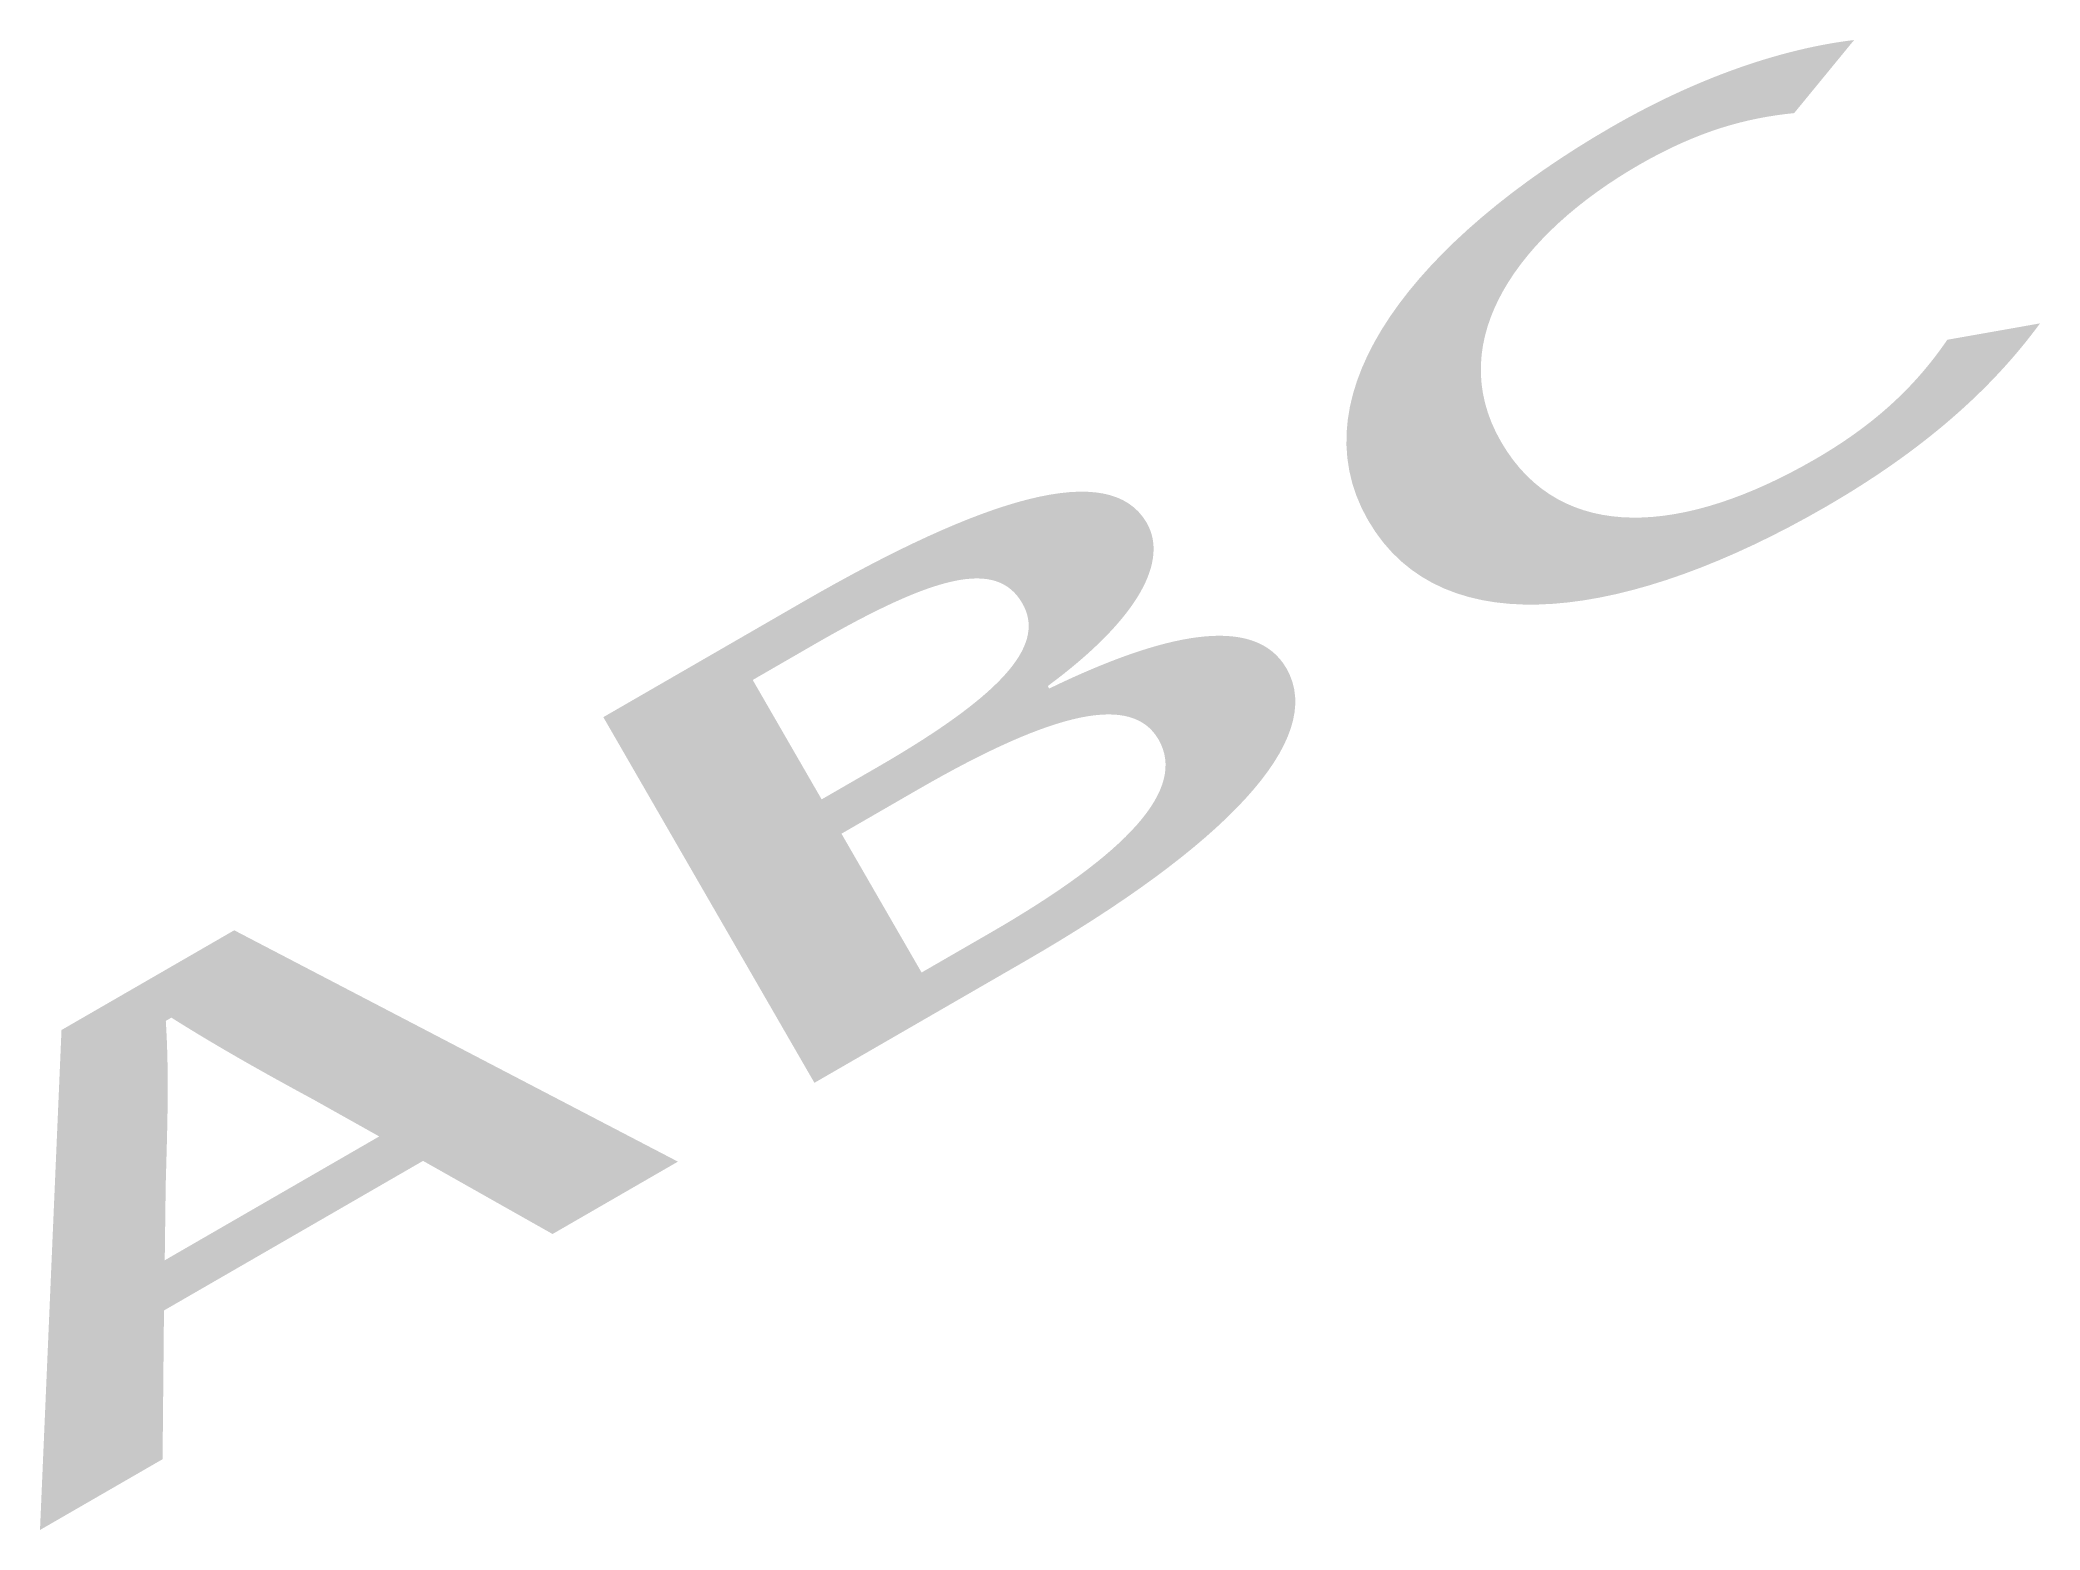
# Model space of a CAD drawing. Units: millimetres on the paper. Extents: x 0.8 to 11.2, y 2.7 to 10.4.
import ezdxf
from ezdxf.enums import TextEntityAlignment as Align

# ---------------------------------------------------------------- set-up
doc = ezdxf.new("R2010")
doc.units = ezdxf.units.MM
doc.layers.add('0-0_0', color=4, linetype='Continuous')
doc.styles.add('ＭＳ ゴシック', font='')
doc.styles.get('ＭＳ ゴシック').set_extended_font_data('MS Gothic')

msp = doc.modelspace()

# ---------------------------------------------------------------- texts
at = {"layer": '0-0_0', "style": 'ＭＳ ゴシック', "width": 2.8}
msp.add_text('ABC', height=2.199, rotation=30, dxfattribs=at).set_placement((1, 2), align=Align.BOTTOM_LEFT)

doc.saveas('drawing.dxf')
